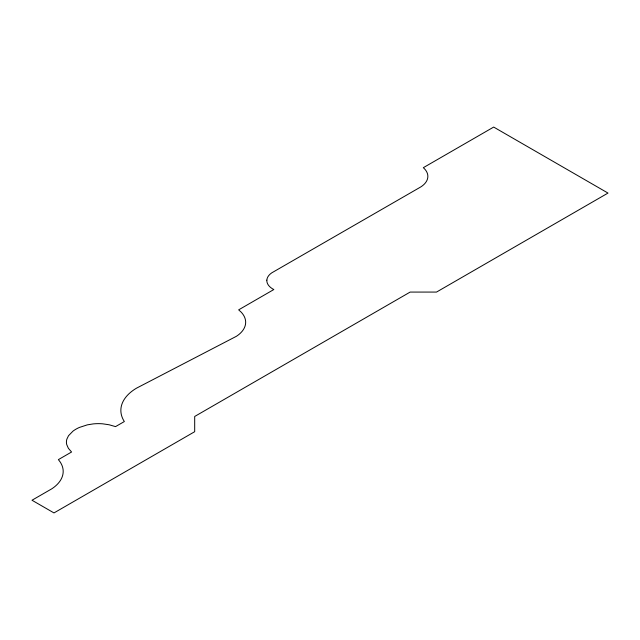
<?xml version="1.0" encoding="UTF-8"?>
<svg xmlns="http://www.w3.org/2000/svg" width="640" height="640" viewBox="0 0 640 640"><rect width="100%" height="100%" fill="white"/><g stroke="black" fill="none" stroke-linecap="round" stroke-linejoin="round"><path stroke-width="0.96" d="M266.848 280.144A20.656 11.928 0 0 1 271.752 272.848L420.768 186.936A27.2 15.704 0 0 0 423.32 167.688L493.68 127.072L608 193.072L436.52 292.072L410.136 292.08L194.688 416.464L194.688 431.696L53.984 512.928L32 500.24L51.8 488.808A45.64 26.352 0 0 0 60.088 461.856L58.384 459.624L71.576 452.008L68.368 448.288L66.72 444.56A29.96 17.296 0 0 1 66.872 439.128L68.52 435.72L72.976 431.144A33.784 19.504 0 0 1 79.408 427.432L87.336 424.856L93.232 423.904A29.96 17.296 0 0 1 102.648 423.816L109.104 424.768L115.544 426.616L124.344 421.544A55.224 31.88 0 0 1 136.416 388.224L236.392 336.304A36.496 21.072 0 0 0 240.96 311.928L238.656 309.848L273.832 289.536A20.648 11.92 0 0 1 268.456 285.216A20.784 12 0 0 1 266.848 280.144"/></g></svg>
